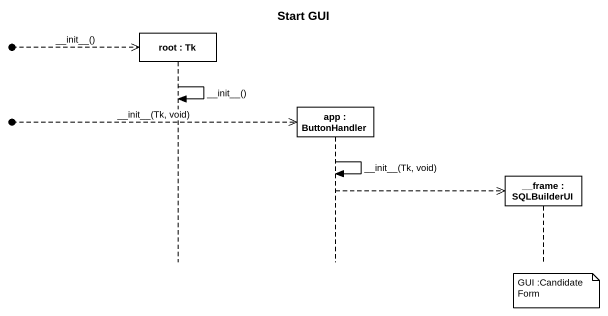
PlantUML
@startuml
title Start GUI
hide footbox
participant "root : Tk" as root
participant "app : ButtonHandler" as app
participant "__frame : SQLBuilderUI" as frame_

[o-->> root : ~__init~__()
root -> root : ~__init~__()
[o-->> app : ~__init~__(Tk, void)
app -> app : ~__init~__(Tk, void)
app -->> frame_ **
note over frame_ : GUI :Candidate Form
@enduml
